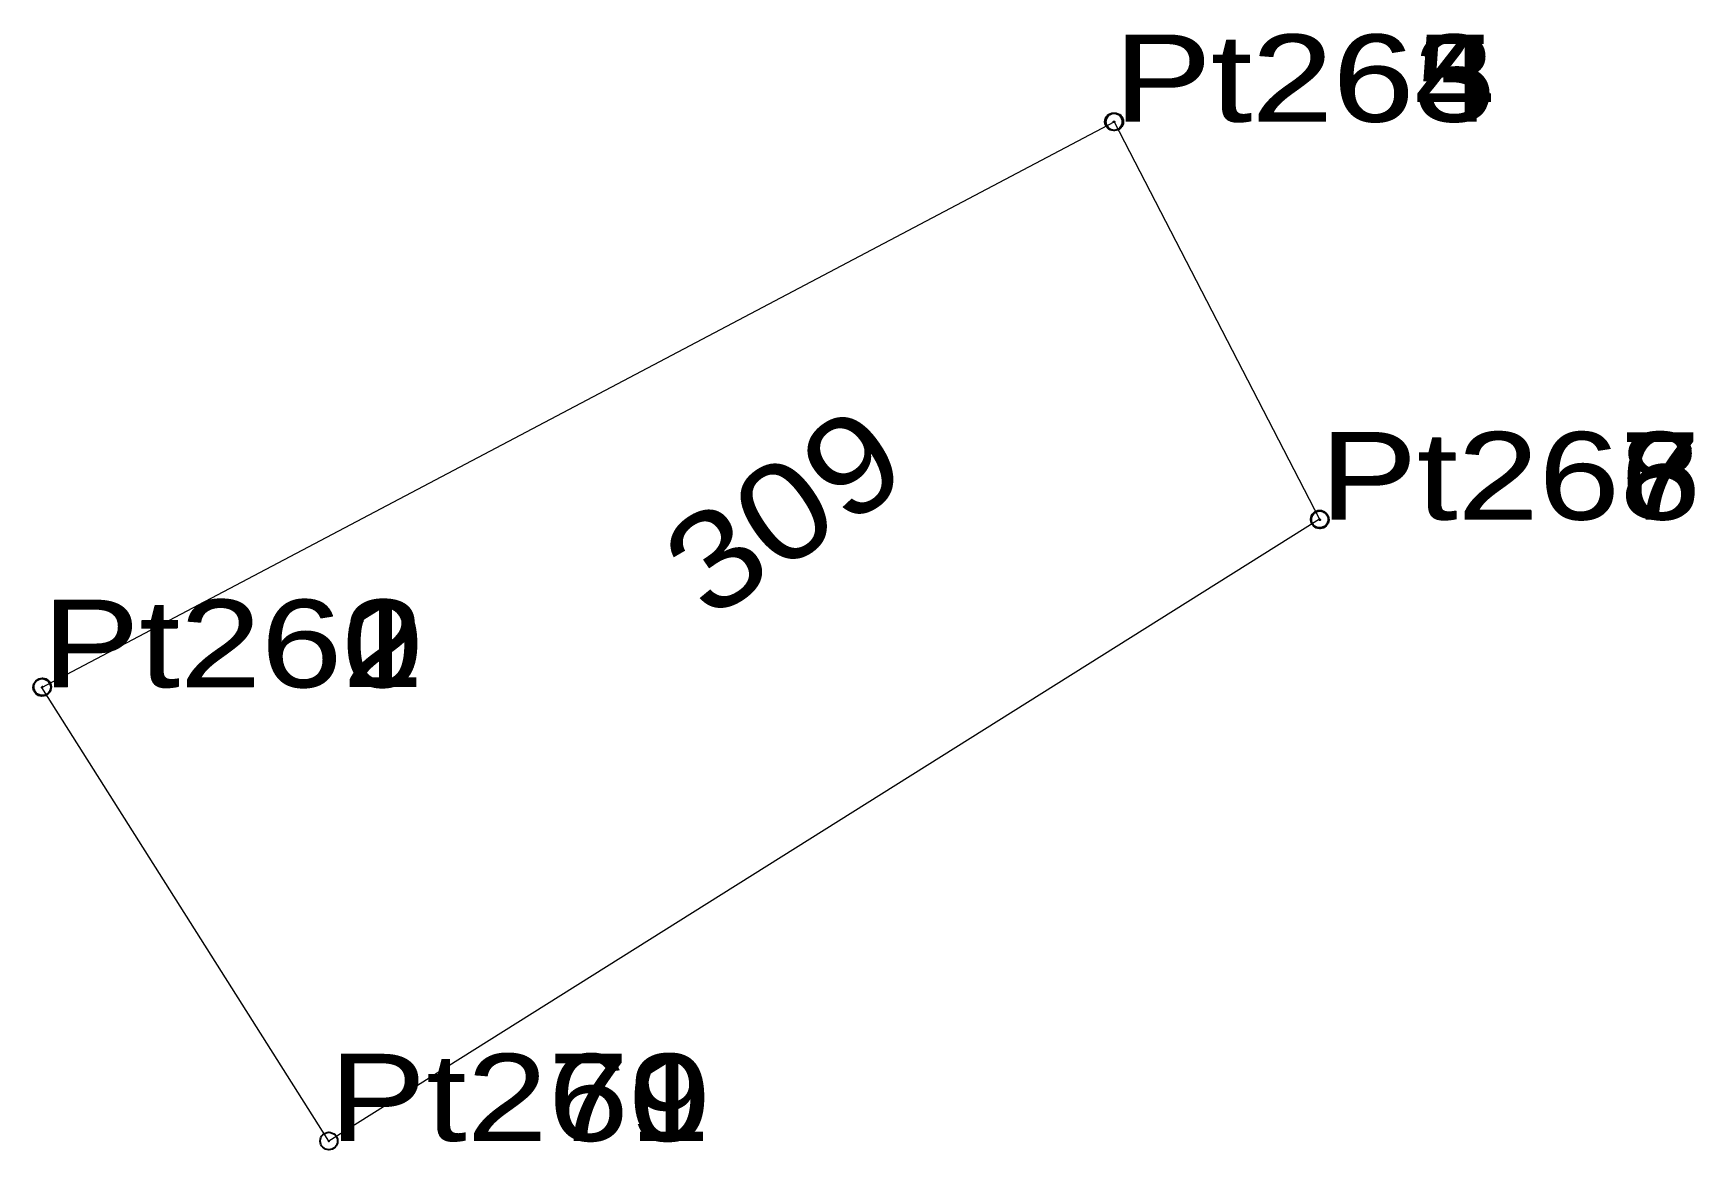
# Model space of a CAD drawing. Header units: metres. Extents: x 551458.7 to 551493, y 1839149.3 to 1839172.4.
import ezdxf
from ezdxf.enums import TextEntityAlignment as Align

# ---------------------------------------------------------------- set-up
doc = ezdxf.new("R2010")
doc.units = ezdxf.units.M
doc.header["$LTSCALE"] = 0.72
doc.header["$PDMODE"] = 32
doc.header["$PDSIZE"] = 0.36
doc.layers.add('10', color=7, linetype='Continuous', lineweight=13)
for name, color, linetype in [('12', 7, 'Continuous'), ('13', 7, 'Continuous'), ('7', 7, 'Continuous')]:
    doc.layers.add(name, color=color, linetype=linetype)

msp = doc.modelspace()

# ---------------------------------------------------------------- linework, layer by layer
at = {"layer": '10'}
msp.add_lwpolyline([(551458.88, 1839158.88), (551481, 1839170.55), (551485.24, 1839162.35), (551464.8, 1839149.52)], close=True, dxfattribs=at)
at = {"layer": '7'}
for p in [(551480.99, 1839170.55), (551481, 1839170.55), (551481.01, 1839170.55), (551485.24, 1839162.35), (551485.24, 1839162.34), (551485.25, 1839162.34), (551458.88, 1839158.88), (551458.89, 1839158.89), (551464.8, 1839149.52)]:
    msp.add_point(p, dxfattribs=at)

# ---------------------------------------------------------------- texts
at = {"layer": '12', "width": 1.25}
for s, p in [('Pt263', (551480.99, 1839170.55)), ('Pt264', (551481, 1839170.55)), ('Pt265', (551481.01, 1839170.55)), ('Pt268', (551485.24, 1839162.35)), ('Pt267', (551485.24, 1839162.34)), ('Pt266', (551485.25, 1839162.34)), ('Pt260', (551458.88, 1839158.88)), ('Pt261', (551458.89, 1839158.89)), ('Pt262', (551458.89, 1839158.89)), ('Pt269', (551464.8, 1839149.52)), ('Pt270', (551464.8, 1839149.52)), ('Pt271', (551464.8, 1839149.52))]:
    msp.add_text(s, height=1.8, dxfattribs=at).set_placement(p)
at = {"layer": '13', "width": 1.15}
msp.add_text('309', height=2, rotation=34.552, dxfattribs=at).set_placement((551474.7578, 1839161.6884), align=Align.CENTER)

doc.saveas('drawing.dxf')
